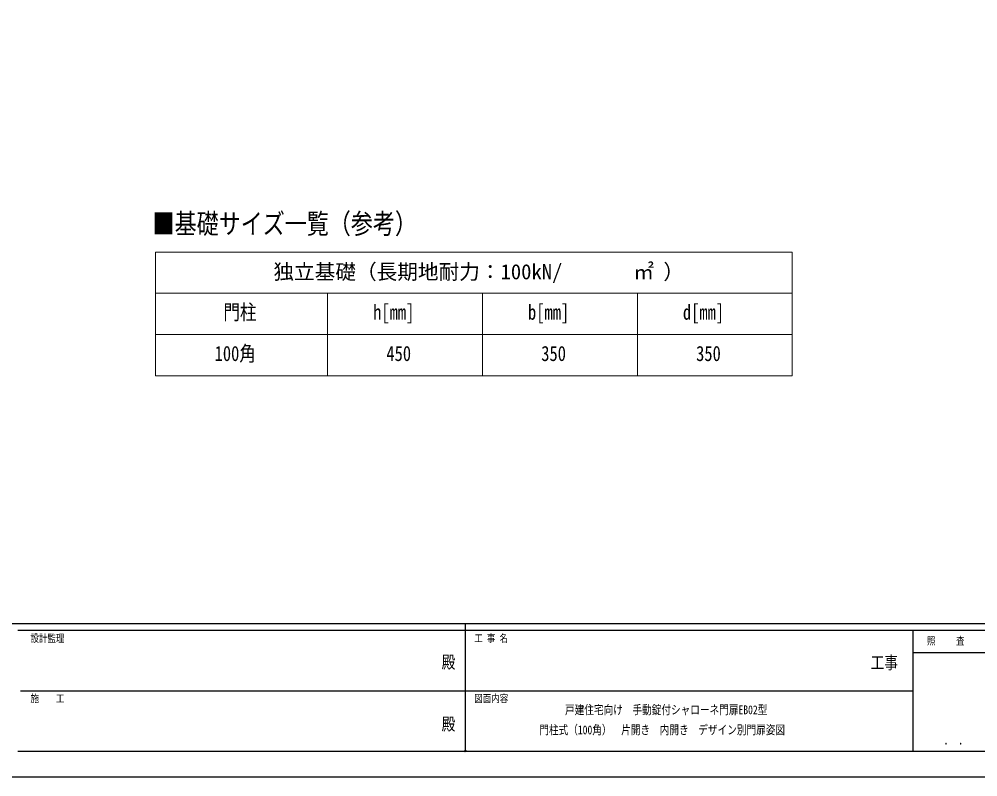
# Model space of a CAD drawing. Units: millimetres, scale not verified. Extents: x -4205 to 4205, y -2970 to 2970.
# Drawn here: x -1301 to 1484, y -2970 to -768 of the extents above; entities that cross this region are included whole.
import ezdxf
from ezdxf.enums import TextEntityAlignment as Align

# ---------------------------------------------------------------- set-up
doc = ezdxf.new("R2010")
doc.units = ezdxf.units.MM
doc.header["$LTSCALE"] = 10
doc.header["$PDMODE"] = 32
doc.header["$PDSIZE"] = 5
doc.layers.add('0-2_TABLE1', color=7, linetype='Continuous', lineweight=18)
doc.layers.add('0-3_USER1', color=3, linetype='Continuous')
doc.layers.add('0-8_YKK_ZWAK', color=7, linetype='Continuous')
doc.styles.add('ＭＳ ゴシック', font='')
doc.styles.get('ＭＳ ゴシック').set_extended_font_data('MS Gothic')

msp = doc.modelspace()

# ---------------------------------------------------------------- linework, layer by layer
at = {"layer": '0-2_TABLE1'}
for p, q in [((-904.98, -1445), (945.02, -1445)), ((-904.98, -1445), (-904.98, -1805)), ((945.02, -1445), (945.02, -1805)), ((-904.98, -1565), (945.02, -1565)), ((-404.98, -1565), (-404.98, -1805)), ((45.02, -1565), (45.02, -1805)), ((495.02, -1565), (495.02, -1805)), ((-904.98, -1685), (945.02, -1685)), ((-904.98, -1805), (945.02, -1805))]:
    msp.add_line(p, q, dxfattribs=at)
at = {"layer": '0-8_YKK_ZWAK'}
for p, q in [((3895.02, -2525), (-3904.98, -2525)), ((-4.98, -2525), (-4.98, -2895)), ((-4.98, -2545), (-1304.98, -2545)), ((1295.02, -2545), (-4.98, -2545)), ((1985.02, -2610), (1295.02, -2610)), ((-1297.48, -2720), (-4.98, -2720)), ((-4.98, -2720), (1295.02, -2720)), ((-1304.98, -2895), (-4.98, -2895)), ((-4.98, -2895), (1295.02, -2895)), ((1295.02, -2895), (1985.02, -2895))]:
    msp.add_line(p, q, dxfattribs=at)
msp.add_lwpolyline([(-4205, -2970), (4205, -2970), (4205, 2970), (-4205, 2970)], close=True, dxfattribs=at)
msp.add_lwpolyline([(1985.02, -2545), (1295.02, -2545), (1295.02, -2895)], dxfattribs=at)
msp.add_point((-4.98, -2895), dxfattribs=at)

# ---------------------------------------------------------------- texts
at = {"layer": '0-2_TABLE1', "style": 'ＭＳ ゴシック'}
for s, p in [('独立基礎（長期地耐力：100kN/', (-562.55, -1537.52)), ('㎡', (483.34, -1537.52)), ('）', (570.61, -1537.52))]:
    msp.add_text(s, height=43.99, dxfattribs=at).set_placement(p, align=Align.BOTTOM_LEFT)
at = {"layer": '0-2_TABLE1', "style": 'ＭＳ ゴシック', "width": 0.8}
for s, p in [('門柱', (-707.78, -1655)), ('h[mm]', (-272.78, -1655)), ('b[mm]', (177.22, -1655)), ('d[mm]', (627.22, -1655)), ('100角', (-733.38, -1775)), ('450', (-234.38, -1775)), ('350', (215.62, -1775)), ('350', (665.62, -1775))]:
    msp.add_text(s, height=43.99, dxfattribs=at).set_placement(p, align=Align.BOTTOM_LEFT)
at = {"layer": '0-3_USER1', "style": 'ＭＳ ゴシック', "width": 0.8}
for s, height, p in [('■基礎サイズ一覧（参考）', 58.65, (-913.51, -1409.42)), ('戸建住宅向け\u3000手動錠付シャローネ門扉EB02型', 25.66, (284.75, -2795.83)), ('門柱式（100角）\u3000片開き\u3000内開き\u3000デザイン別門扉姿図', 25.66, (210.09, -2854.17))]:
    msp.add_text(s, height=height, dxfattribs=at).set_placement(p, align=Align.BOTTOM_LEFT)
at = {"layer": '0-8_YKK_ZWAK', "style": 'ＭＳ ゴシック', "width": 0.8}
for s, height, p in [('設計監理', 21.99, (-1268.31, -2585)), ('工 事 名', 21.99, (21.27, -2585)), ('照     査', 21.99, (1336.42, -2592.5)), ('殿', 36.66, (-73.67, -2665.83)), ('工事', 36.66, (1172.33, -2667.46)), ('施\u3000\u3000工', 21.99, (-1268.31, -2760)), ('図面内容', 21.99, (21.27, -2760)), ('殿', 36.66, (-73.67, -2845.83)), ('． ．', 25.92, (1385, -2884.35))]:
    msp.add_text(s, height=height, dxfattribs=at).set_placement(p, align=Align.BOTTOM_LEFT)

doc.saveas('drawing.dxf')
